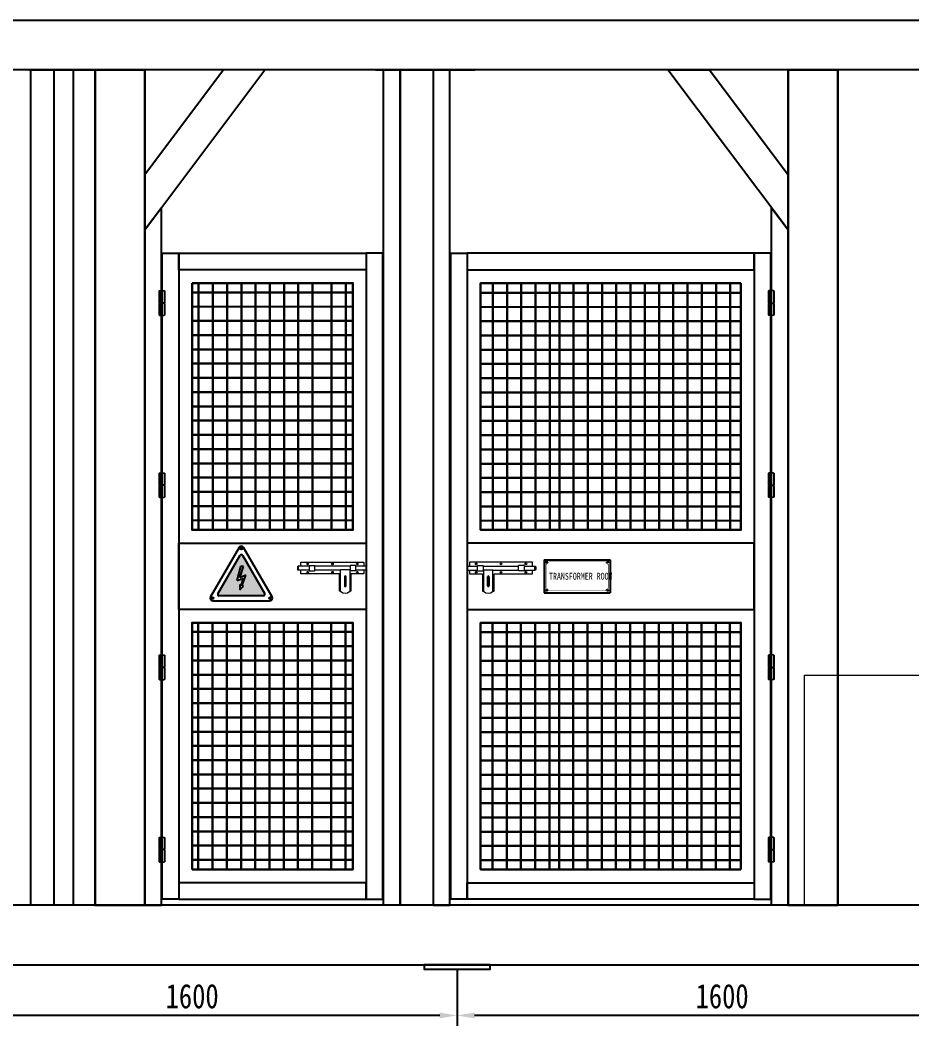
# Model space of a CAD drawing. Header units: millimetres. Extents: x 0 to 87554, y -20854 to 20404.
# Drawn here: x 20200 to 22892, y -7509 to -4473 of the extents above; entities that cross this region are included whole.
import ezdxf

# ---------------------------------------------------------------- set-up
doc = ezdxf.new("R2010")
doc.units = ezdxf.units.MM
doc.linetypes.add('G', pattern=[2, 1.25, -0.25, 0.25, -0.25])
doc.layers.get('0').update_dxf_attribs({"lineweight": 15})
doc.layers.get('Defpoints').update_dxf_attribs({"lineweight": 15})
for name, color, linetype in [('01', 7, 'Continuous'), ('02___PRT_ALL_AXES', 7, 'Continuous'), ('03C', 3, 'Continuous'), ('05', 4, 'G'), ('08', 1, 'Continuous')]:
    doc.layers.add(name, color=color, linetype=linetype)
doc.layers.add('AM_0', color=7, linetype='Continuous', lineweight=30)
doc.layers.add('THICK', color=7, linetype='Continuous', lineweight=0)
doc.styles.add('FSDBHZ', font='TXT.SHX', dxfattribs={"width": 0.707, "bigfont": 'HZFS.SHX'})
doc.styles.add('仿宋', font='', dxfattribs={"width": 0.8})
doc.styles.get('仿宋').set_extended_font_data('仿宋_gb2312')
doc.dimstyles.new('12倍', dxfattribs={"dimscale": 21, "dimtxt": 3.5, "dimasz": 2.5, "dimexe": 1.5, "dimexo": 0, "dimgap": 1, "dimtad": 1, "dimtoh": 1, "dimdsep": 46, "dimtxsty": '仿宋', "dimcen": 2.5, "dimdle": 5, "dimclrd": 4, "dimclre": 4, "dimclrt": 3, "dimadec": 0, "dimazin": 0, "dimtfac": 1, "dimtmove": 0, "dimatfit": 3, "dimfxl": 1, "dimtolj": 1, "dimarcsym": 0})

# ---------------------------------------------------------------- blocks, each defined once
blk = doc.blocks.new('rehrehetreth')
at = {"linetype": 'ByBlock'}
h = blk.add_hatch(color=2, dxfattribs=at)
h.dxf.hatch_style = 1
edge = h.paths.add_edge_path()
edge.add_arc((99473.8, -259676.1), 4, 30, 150)
edge.add_line((99470.4, -259674.1), (99403.3, -259790.3))
edge.add_arc((99406.7, -259792.3), 4, 150, 270)
edge.add_line((99406.7, -259796.3), (99540.9, -259796.3))
edge.add_arc((99540.9, -259792.3), 4, 270, 30)
edge.add_line((99544.4, -259790.3), (99477.3, -259674.1))
h.paths.add_polyline_path([(99480.2, -259707.5), (99471.5, -259707.5), (99460.2, -259749.6), (99479.8, -259743.7), (99472.4, -259766), (99469, -259762.4), (99469.1, -259778), (99480.8, -259767.1), (99475.1, -259767.1), (99487.4, -259733.6), (99469.6, -259741.6)], flags=16)
at = {"layer": '02___PRT_ALL_AXES', "linetype": 'Continuous'}
for p, q in [((99466.9, -259650.1), (99380.7, -259799.3)), ((99403.3, -259790.3), (99470.4, -259674.1)), ((99477.3, -259674.1), (99544.4, -259790.3)), ((99566.9, -259799.3), (99480.7, -259650.1)), ((99471.5, -259707.5), (99460.2, -259749.6)), ((99469.6, -259741.6), (99480.2, -259707.5)), ((99487.4, -259733.6), (99469.6, -259741.6)), ((99480.2, -259707.5), (99471.5, -259707.5)), ((99475.1, -259767.1), (99487.4, -259733.6)), ((99460.2, -259749.6), (99479.8, -259743.7)), ((99472.4, -259766), (99469, -259762.4)), ((99469, -259762.4), (99469.1, -259778)), ((99469.1, -259778), (99480.8, -259767.1)), ((99479.8, -259743.7), (99472.4, -259766)), ((99480.8, -259767.1), (99475.1, -259767.1)), ((99540.9, -259796.3), (99406.7, -259796.3)), ((99387.7, -259811.3), (99560, -259811.3))]:
    blk.add_line(p, q, dxfattribs=at)
for centre in [(99473.8, -259653.2), (99386.3, -259803.3), (99561.3, -259803.3)]:
    blk.add_circle(centre, 3.1, dxfattribs=at)
for centre, radius, start, end in [((99473.8, -259654.1), 8, 30, 150), ((99473.8, -259676.1), 4, 30, 150), ((99406.7, -259792.3), 4, 150, 270), ((99540.9, -259792.3), 4, 270, 30), ((99387.7, -259803.3), 8, 150, 270), ((99560, -259803.3), 8, 270, 30)]:
    blk.add_arc(centre, radius, start, end, dxfattribs=at)
blk = doc.blocks.new('A$C17965E73')
at = {"color": 7, "linetype": 'Continuous'}
for p, q in [((-7, 37.5), (-8, 36.5)), ((-8, 36.5), (8, 36.5)), ((-8, 1), (-8, 36.5)), ((-7, 37.5), (7, 37.5)), ((7, 37.5), (8, 36.5)), ((8, 1), (-8, 1)), ((-8, 1), (-7, 0)), ((-7, 0), (-8, -1)), ((-7, 0), (7, 0)), ((8, 1), (7, 0)), ((7, 0), (8, -1)), ((8, -1), (-8, -1)), ((-8, -36.5), (-8, -1)), ((-8, -36.5), (8, -36.5)), ((-7, -37.5), (-8, -36.5)), ((-7, -37.5), (7, -37.5)), ((7, -37.5), (8, -36.5))]:
    blk.add_line(p, q, dxfattribs=at)
at = {"layer": '02___PRT_ALL_AXES', "color": 7, "linetype": 'Continuous'}
for p, q in [((-8, 36.5), (-8, 1)), ((8, 36.5), (8, 1)), ((-8, -1), (-8, -36.5)), ((8, -1), (8, -36.5))]:
    blk.add_line(p, q, dxfattribs=at)
blk = doc.blocks.new('YU56UI67U56Y54TG')
at = {"layer": '01'}
for p, q in [((14504.3, -10294.9), (14704.3, -10294.9)), ((14504.3, -10294.9), (14504.3, -10394.9)), ((14704.3, -10294.9), (14704.3, -10394.9)), ((14504.3, -10394.9), (14704.3, -10394.9))]:
    blk.add_line(p, q, dxfattribs=at)
at = {"layer": '01', "const_width": 1.5}
for points in [[(14510.3, -10308.4, 0.414214), (14517.8, -10300.9, 0.414214)], [(14690.8, -10300.9, 0.414214), (14698.3, -10308.4, 0.414214)], [(14517.8, -10388.9, 0.414214), (14510.3, -10381.4, 0.414214)], [(14698.3, -10381.4, 0.414214), (14690.8, -10388.9, 0.414214)]]:
    blk.add_lwpolyline(points, format="xyb", dxfattribs=at)
for points in [[(14510.3, -10307.6), (14510.3, -10382.1)], [(14517, -10300.9), (14691.5, -10300.9)], [(14698.3, -10307.6), (14698.3, -10382.1)], [(14517.1, -10388.9), (14691.4, -10388.9)]]:
    blk.add_lwpolyline(points, dxfattribs=at)
at = {"layer": '01'}
for centre in [(14511.8, -10302.4), (14696.8, -10302.4), (14511.8, -10387.4), (14696.8, -10387.4)]:
    blk.add_circle(centre, 1.65, dxfattribs=at)
at = {"layer": '03C', "color": 1}
blk.add_line((14509.5, -10305.2), (14508.6, -10306.3), dxfattribs=at)
at = {"layer": '05'}
for p, q in [((14515.4, -10302.4), (14508.1, -10302.4)), ((14511.8, -10299.4), (14511.8, -10305.4)), ((14700.4, -10302.4), (14693.1, -10302.4)), ((14696.8, -10299.4), (14696.8, -10305.4)), ((14515.4, -10387.4), (14508.1, -10387.4)), ((14511.8, -10384.4), (14511.8, -10390.4)), ((14700.4, -10387.4), (14693.1, -10387.4)), ((14696.8, -10384.4), (14696.8, -10390.4))]:
    blk.add_line(p, q, dxfattribs=at)
at = {"layer": '08', "color": 1, "insert": (14519.3, -10344.9), "char_height": 21, "attachment_point": 4, "style": 'FSDBHZ'}
blk.add_mtext('{\\fSimHei|b0|i0|c134|p49;\\W0.7;TRANSFORMER ROOM}', dxfattribs=at)
blk = doc.blocks.new('*D199')
at = {"color": 4, "linetype": 'Continuous', "lineweight": -2}
for p, q in [((21519.3, -7337.6), (21519.3, -7508.7)), ((23119.3, -7337.6), (23119.3, -7508.7)), ((23066.8, -7477.2), (21571.8, -7477.2))]:
    blk.add_line(p, q, dxfattribs=at)
at = {"color": 4, "lineweight": -3}
for points in [[(21571.8, -7468.5), (21571.8, -7486), (21519.3, -7477.2)], [(23066.8, -7468.5), (23066.8, -7486), (23119.3, -7477.2)]]:
    blk.add_solid(points, dxfattribs=at)
at = {"layer": 'Defpoints', "color": 0, "lineweight": -3}
for p in [(21519.3, -7337.6), (23119.3, -7337.6), (21519.3, -7477.2)]:
    blk.add_point(p, dxfattribs=at)
at = {"color": 3, "lineweight": -3, "insert": (22319.3, -7419.5), "char_height": 73.5, "attachment_point": 5, "style": '仿宋'}
blk.add_mtext('\\A1;1600', dxfattribs=at)
blk = doc.blocks.new('*D200')
at = {"color": 4, "linetype": 'Continuous', "lineweight": -2}
for p, q in [((19919.3, -7337.6), (19919.3, -7508.7)), ((21519.3, -7337.6), (21519.3, -7508.7)), ((21466.8, -7477.2), (19971.8, -7477.2))]:
    blk.add_line(p, q, dxfattribs=at)
at = {"color": 4, "lineweight": -3}
for points in [[(19971.8, -7468.5), (19971.8, -7486), (19919.3, -7477.2)], [(21466.8, -7468.5), (21466.8, -7486), (21519.3, -7477.2)]]:
    blk.add_solid(points, dxfattribs=at)
at = {"layer": 'Defpoints', "color": 0, "lineweight": -3}
for p in [(19919.3, -7337.6), (21519.3, -7337.6), (19919.3, -7477.2)]:
    blk.add_point(p, dxfattribs=at)
at = {"color": 3, "lineweight": -3, "insert": (20719.3, -7419.5), "char_height": 73.5, "attachment_point": 5, "style": '仿宋'}
blk.add_mtext('\\A1;1600', dxfattribs=at)

msp = doc.modelspace()

# ---------------------------------------------------------------- linework, layer by layer
at = {"lineweight": -3}
for p, q in [((20226.335, -4622.638), (20526.335, -4622.638)), ((20576.335, -4622.638), (20576.335, -5022.638)), ((21172.335, -4622.638), (20772.335, -4622.638)), ((21272.337, -4622.638), (21572.337, -4622.638)), ((22218.337, -4622.638), (21818.337, -4622.638)), ((22518.337, -4622.638), (22518.337, -5022.638))]:
    msp.add_line(p, q, dxfattribs=at)
at = {"color": 7, "linetype": 'Continuous'}
for p, q in [((21037.836, -6122.638), (21039.836, -6120.638)), ((21037.836, -6122.638), (21037.836, -6130.638)), ((21037.836, -6130.638), (21039.836, -6132.638)), ((21072.836, -6120.638), (21039.836, -6120.638)), ((21072.836, -6132.638), (21039.836, -6132.638)), ((21047.836, -6109.138), (21237.836, -6109.138)), ((21047.836, -6120.638), (21047.836, -6109.138)), ((21047.836, -6144.138), (21047.836, -6132.638)), ((21072.836, -6118.638), (21089.836, -6118.638)), ((21072.836, -6118.639), (21072.836, -6134.638)), ((21089.836, -6134.638), (21089.836, -6118.639)), ((21196.836, -6120.638), (21089.836, -6120.638)), ((21167.336, -6132.638), (21089.836, -6132.638)), ((21195.336, -6132.507), (21167.336, -6132.507)), ((21167.336, -6196.921), (21167.336, -6132.507)), ((21195.336, -6132.507), (21195.336, -6196.921)), ((21196.836, -6132.638), (21195.336, -6132.638)), ((21213.836, -6118.638), (21196.836, -6118.638)), ((21196.836, -6118.639), (21196.836, -6134.638)), ((21213.836, -6134.638), (21213.836, -6118.639)), ((21244.836, -6120.638), (21213.836, -6120.638)), ((21244.836, -6132.638), (21213.836, -6132.638)), ((21237.836, -6109.138), (21237.836, -6120.638)), ((21237.836, -6132.638), (21237.836, -6144.138)), ((21549.838, -6120.638), (21580.838, -6120.638)), ((21549.838, -6132.638), (21580.838, -6132.638)), ((21746.838, -6109.138), (21556.838, -6109.138)), ((21556.838, -6109.138), (21556.838, -6120.638)), ((21556.838, -6132.638), (21556.838, -6144.138)), ((21580.838, -6118.638), (21597.838, -6118.638)), ((21580.838, -6134.638), (21580.838, -6118.639)), ((21597.838, -6118.639), (21597.838, -6134.638)), ((21597.838, -6120.638), (21704.838, -6120.638)), ((21597.838, -6132.638), (21599.338, -6132.638)), ((21599.338, -6132.507), (21627.338, -6132.507)), ((21599.338, -6132.507), (21599.338, -6196.921)), ((21627.338, -6196.921), (21627.338, -6132.507)), ((21627.338, -6132.638), (21704.838, -6132.638)), ((21721.838, -6118.638), (21704.838, -6118.638)), ((21704.838, -6134.638), (21704.838, -6118.639)), ((21721.838, -6118.639), (21721.838, -6134.638)), ((21721.838, -6120.638), (21754.838, -6120.638)), ((21721.838, -6132.638), (21754.838, -6132.638)), ((21746.838, -6120.638), (21746.838, -6109.138)), ((21746.838, -6144.138), (21746.838, -6132.638)), ((21756.838, -6122.638), (21754.838, -6120.638)), ((21756.838, -6130.638), (21754.838, -6132.638)), ((21756.838, -6122.638), (21756.838, -6130.638)), ((21163.836, -6144.138), (21047.836, -6144.138)), ((21072.836, -6134.638), (21089.836, -6134.638)), ((21163.836, -6196.138), (21163.836, -6144.138)), ((21178.836, -6153.138), (21178.836, -6180.138)), ((21180.336, -6154.138), (21182.336, -6154.138)), ((21180.336, -6154.138), (21180.336, -6179.138)), ((21182.336, -6179.138), (21182.336, -6154.138)), ((21183.836, -6180.138), (21183.836, -6153.138)), ((21213.836, -6134.638), (21196.836, -6134.638)), ((21237.836, -6144.138), (21198.836, -6144.138)), ((21198.836, -6144.138), (21198.836, -6196.138)), ((21556.838, -6144.138), (21595.838, -6144.138)), ((21580.838, -6134.638), (21597.838, -6134.638)), ((21595.838, -6144.138), (21595.838, -6196.138)), ((21610.838, -6180.138), (21610.838, -6153.138)), ((21614.338, -6154.138), (21612.338, -6154.138)), ((21612.338, -6179.138), (21612.338, -6154.138)), ((21614.338, -6154.138), (21614.338, -6179.138)), ((21615.838, -6153.138), (21615.838, -6180.138)), ((21630.838, -6144.138), (21746.838, -6144.138)), ((21630.838, -6196.138), (21630.838, -6144.138)), ((21721.838, -6134.638), (21704.838, -6134.638)), ((21182.336, -6179.138), (21180.336, -6179.138)), ((21612.338, -6179.138), (21614.338, -6179.138)), ((21167.336, -6196.138), (21163.836, -6196.138)), ((21198.836, -6196.138), (21195.336, -6196.138)), ((21595.838, -6196.138), (21599.338, -6196.138)), ((21627.338, -6196.138), (21630.838, -6196.138))]:
    msp.add_line(p, q, dxfattribs=at)
at = {"lineweight": -3}
for points in [[(20938.835, -4622.638), (20813.835, -4622.638), (20576.335, -4939.305), (20576.335, -5105.972), (20938.835, -4622.638)], [(21297.336, -4622.638), (21347.337, -4622.638), (21347.336, -7144.638), (21297.336, -7144.638), (21297.336, -4622.638)], [(21497.338, -4622.638), (21447.337, -4622.638), (21447.338, -7144.638), (21497.338, -7144.638), (21497.338, -4622.638)], [(22155.836, -4622.638), (22280.836, -4622.638), (22518.336, -4939.305), (22518.336, -5105.972), (22155.836, -4622.638)], [(20626.335, -5039.305), (20576.335, -5105.972), (20576.335, -7144.638), (20626.335, -7144.638), (20626.335, -5039.305)], [(22468.337, -5039.305), (22518.337, -5105.972), (22518.337, -7144.638), (22468.337, -7144.638), (22468.337, -5039.305)]]:
    msp.add_lwpolyline(points, dxfattribs=at)
for points in [[(21347.337, -4622.638), (21447.337, -4622.638), (21447.337, -7144.638), (21347.337, -7144.638)], [(20628.835, -5176.638), (20678.835, -5176.638), (20678.835, -7126.638), (20628.835, -7126.638)], [(20678.835, -5176.638), (21244.836, -5176.638), (21244.836, -5226.638), (20678.835, -5226.638)], [(21294.836, -5176.638), (21244.836, -5176.638), (21244.836, -7126.638), (21294.836, -7126.638)], [(21499.838, -5176.638), (21549.838, -5176.638), (21549.838, -7126.638), (21499.838, -7126.638)], [(22415.838, -5176.638), (21549.838, -5176.638), (21549.838, -5226.638), (22415.838, -5226.638)], [(22465.838, -5176.638), (22415.838, -5176.638), (22415.838, -7126.638), (22465.838, -7126.638)], [(20678.835, -6051.638), (21244.836, -6051.638), (21244.836, -6251.638), (20678.835, -6251.638)], [(22415.838, -6051.638), (21549.838, -6051.638), (21549.838, -6251.638), (22415.838, -6251.638)], [(20678.835, -7126.638), (21244.836, -7126.638), (21244.836, -7076.638), (20678.835, -7076.638)], [(22415.838, -7126.638), (21549.838, -7126.638), (21549.838, -7076.638), (22415.838, -7076.638)]]:
    msp.add_lwpolyline(points, close=True, dxfattribs=at)
at = {"color": 5}
msp.add_lwpolyline([(23349.836, -6649.638), (23349.836, -7144.638), (22568.336, -7144.638), (22568.336, -6449.638), (22999.836, -6449.638)], dxfattribs=at)
at = {"color": 6, "lineweight": -3}
msp.add_lwpolyline([(21619.336, -7324.638), (21419.336, -7324.638), (21419.336, -7337.638), (21619.336, -7337.638)], close=True, dxfattribs=at)
at = {"color": 7, "linetype": 'Continuous'}
for centre in [(21067.836, -6114.138), (21142.836, -6114.138), (21217.836, -6114.138), (21576.838, -6114.138), (21651.838, -6114.138), (21726.838, -6114.138), (21067.836, -6139.138), (21142.836, -6139.138), (21217.836, -6139.138), (21576.838, -6139.138), (21651.838, -6139.138), (21726.838, -6139.138)]:
    msp.add_circle(centre, 2.5, dxfattribs=at)
for centre, radius, start, end in [((21181.336, -6153.138), 2.5, 0, 180), ((21613.338, -6153.138), 2.5, 0, 180), ((21181.336, -6180.138), 2.5, 180, 0), ((21613.338, -6180.138), 2.5, 180, 0), ((21181.336, -6182.638), 20, 225.572996, 314.427004), ((21613.338, -6182.638), 20, 225.572996, 314.427004)]:
    msp.add_arc(centre, radius, start, end, dxfattribs=at)
at = {"layer": '02___PRT_ALL_AXES', "color": 7, "linetype": 'Continuous'}
for p, q in [((21039.836, -6132.638), (21039.836, -6120.638)), ((21754.838, -6132.638), (21754.838, -6120.638))]:
    msp.add_line(p, q, dxfattribs=at)
at = {"layer": 'AM_0'}
for points in [[(20576.335, -4622.638), (20426.335, -4622.638), (20426.335, -7144.638), (20576.335, -7144.638)], [(22668.336, -4622.638), (22518.336, -4622.638), (22518.336, -7144.638), (22668.336, -7144.638)], [(20718.835, -5266.638), (21204.836, -5266.638), (21204.836, -6011.638), (20718.835, -6011.638)], [(22375.838, -5266.638), (21589.838, -5266.638), (21589.838, -6011.638), (22375.838, -6011.638)], [(20718.835, -7036.638), (21204.836, -7036.638), (21204.836, -6291.638), (20718.835, -6291.638)], [(22375.838, -7036.638), (21589.838, -7036.638), (21589.838, -6291.638), (22375.838, -6291.638)]]:
    msp.add_lwpolyline(points, close=True, dxfattribs=at)
at = {"layer": 'THICK', "lineweight": -3}
for p, q in [((20231.476, -4622.638), (20231.476, -7144.638)), ((20301.835, -4622.638), (20301.835, -7144.638)), ((20359.835, -4622.638), (20359.835, -7144.638))]:
    msp.add_line(p, q, dxfattribs=at)
at = {"layer": 'THICK', "color": 0}
for p, q in [((20736.836, -5266.638), (20736.836, -6011.638)), ((20739.836, -5266.638), (20739.836, -6011.638)), ((20779.836, -5266.638), (20779.836, -6011.638)), ((20782.836, -5266.638), (20782.836, -6011.638)), ((20822.836, -5266.638), (20822.836, -6011.638)), ((20825.836, -5266.638), (20825.836, -6011.638)), ((20865.836, -5266.638), (20865.836, -6011.638)), ((20868.836, -5266.638), (20868.836, -6011.638)), ((20908.836, -5266.638), (20908.836, -6011.638)), ((20911.836, -5266.638), (20911.836, -6011.638)), ((20951.836, -5266.638), (20951.836, -6011.638)), ((20954.836, -5266.638), (20954.836, -6011.638)), ((20994.836, -5266.638), (20994.836, -6011.638)), ((20997.836, -5266.638), (20997.836, -6011.638)), ((21037.836, -5266.638), (21037.836, -6011.638)), ((21040.836, -5266.638), (21040.836, -6011.638)), ((21080.836, -5266.638), (21080.836, -6011.638)), ((21083.836, -5266.638), (21083.836, -6011.638)), ((21137.836, -5266.638), (21137.836, -6011.638)), ((21140.836, -5266.638), (21140.836, -6011.638)), ((21180.836, -5266.638), (21180.836, -6011.638)), ((21183.836, -5266.638), (21183.836, -6011.638)), ((21624.838, -5266.638), (21624.838, -6011.638)), ((21627.838, -5266.638), (21627.838, -6011.638)), ((21667.838, -5266.638), (21667.838, -6011.638)), ((21670.838, -5266.638), (21670.838, -6011.638)), ((21710.838, -5266.638), (21710.838, -6011.638)), ((21713.838, -5266.638), (21713.838, -6011.638)), ((21753.838, -5266.638), (21753.838, -6011.638)), ((21756.838, -5266.638), (21756.838, -6011.638)), ((21796.838, -5266.638), (21796.838, -6011.638)), ((21799.838, -5266.638), (21799.838, -6011.638)), ((21825.838, -5266.638), (21825.838, -6011.638)), ((21828.838, -5266.638), (21828.838, -6011.638)), ((21868.838, -5266.638), (21868.838, -6011.638)), ((21871.838, -5266.638), (21871.838, -6011.638)), ((21911.838, -5266.638), (21911.838, -6011.638)), ((21914.838, -5266.638), (21914.838, -6011.638)), ((21954.838, -5266.638), (21954.838, -6011.638)), ((21957.838, -5266.638), (21957.838, -6011.638)), ((21997.838, -5266.638), (21997.838, -6011.638)), ((22000.838, -5266.638), (22000.838, -6011.638)), ((22040.838, -5266.638), (22040.838, -6011.638)), ((22043.838, -5266.638), (22043.838, -6011.638)), ((22083.838, -5266.638), (22083.838, -6011.638)), ((22086.838, -5266.638), (22086.838, -6011.638)), ((22126.838, -5266.638), (22126.838, -6011.638)), ((22129.838, -5266.638), (22129.838, -6011.638)), ((22169.838, -5266.638), (22169.838, -6011.638)), ((22172.838, -5266.638), (22172.838, -6011.638)), ((22212.838, -5266.638), (22212.838, -6011.638)), ((22215.838, -5266.638), (22215.838, -6011.638)), ((22255.838, -5266.638), (22255.838, -6011.638)), ((22258.838, -5266.638), (22258.838, -6011.638)), ((22298.838, -5266.638), (22298.838, -6011.638)), ((22301.838, -5266.638), (22301.838, -6011.638)), ((22341.838, -5266.638), (22341.838, -6011.638)), ((22344.838, -5266.638), (22344.838, -6011.638)), ((21204.836, -5293.638), (20718.834, -5293.638)), ((21204.836, -5296.638), (20718.834, -5296.638)), ((21589.838, -5293.638), (22375.838, -5293.638)), ((21589.838, -5296.638), (22375.838, -5296.638)), ((21204.836, -5336.638), (20718.834, -5336.638)), ((21204.836, -5339.638), (20718.834, -5339.638)), ((21589.838, -5336.638), (22375.838, -5336.638)), ((21589.838, -5339.638), (22375.838, -5339.638)), ((21204.836, -5379.638), (20718.834, -5379.638)), ((21204.836, -5382.638), (20718.834, -5382.638)), ((21589.838, -5379.638), (22375.838, -5379.638)), ((21589.838, -5382.638), (22375.838, -5382.638)), ((21204.836, -5422.638), (20718.834, -5422.638)), ((21204.836, -5425.638), (20718.834, -5425.638)), ((21589.838, -5422.638), (22375.838, -5422.638)), ((21589.838, -5425.638), (22375.838, -5425.638)), ((21204.836, -5465.638), (20718.834, -5465.638)), ((21204.836, -5468.638), (20718.834, -5468.638)), ((21589.838, -5465.638), (22375.838, -5465.638)), ((21589.838, -5468.638), (22375.838, -5468.638)), ((21204.836, -5508.638), (20718.834, -5508.638)), ((21204.836, -5511.638), (20718.834, -5511.638)), ((21589.838, -5508.638), (22375.838, -5508.638)), ((21589.838, -5511.638), (22375.838, -5511.638)), ((21204.836, -5551.638), (20718.834, -5551.638)), ((21204.836, -5554.638), (20718.834, -5554.638)), ((21589.838, -5551.638), (22375.838, -5551.638)), ((21589.838, -5554.638), (22375.838, -5554.638)), ((21204.836, -5594.638), (20718.834, -5594.638)), ((21204.836, -5597.638), (20718.834, -5597.638)), ((21589.838, -5594.638), (22375.838, -5594.638)), ((21589.838, -5597.638), (22375.838, -5597.638)), ((21204.836, -5637.638), (20718.834, -5637.638)), ((21204.836, -5640.638), (20718.834, -5640.638)), ((21589.838, -5637.638), (22375.838, -5637.638)), ((21589.838, -5640.638), (22375.838, -5640.638)), ((21204.836, -5680.638), (20718.834, -5680.638)), ((21204.836, -5683.638), (20718.834, -5683.638)), ((21589.838, -5680.638), (22375.838, -5680.638)), ((21589.838, -5683.638), (22375.838, -5683.638)), ((21204.836, -5723.638), (20718.834, -5723.638)), ((21204.836, -5726.638), (20718.834, -5726.638)), ((21589.838, -5723.638), (22375.838, -5723.638)), ((21589.838, -5726.638), (22375.838, -5726.638)), ((21204.836, -5766.638), (20718.834, -5766.638)), ((21589.838, -5766.638), (22375.838, -5766.638)), ((21204.836, -5769.638), (20718.834, -5769.638)), ((21589.838, -5769.638), (22375.838, -5769.638)), ((21204.836, -5809.638), (20718.834, -5809.638)), ((21204.836, -5812.638), (20718.834, -5812.638)), ((21589.838, -5809.638), (22375.838, -5809.638)), ((21589.838, -5812.638), (22375.838, -5812.638)), ((21204.836, -5852.638), (20718.834, -5852.638)), ((21204.836, -5855.638), (20718.834, -5855.638)), ((21589.838, -5852.638), (22375.838, -5852.638)), ((21589.838, -5855.638), (22375.838, -5855.638)), ((21204.836, -5895.638), (20718.834, -5895.638)), ((21204.836, -5898.638), (20718.834, -5898.638)), ((21589.838, -5895.638), (22375.838, -5895.638)), ((21589.838, -5898.638), (22375.838, -5898.638)), ((21204.836, -5938.638), (20718.834, -5938.638)), ((21204.836, -5941.638), (20718.834, -5941.638)), ((21589.838, -5938.638), (22375.838, -5938.638)), ((21589.838, -5941.638), (22375.838, -5941.638)), ((21204.836, -5981.638), (20718.834, -5981.638)), ((21204.836, -5984.638), (20718.834, -5984.638)), ((21589.838, -5981.638), (22375.838, -5981.638)), ((21589.838, -5984.638), (22375.838, -5984.638)), ((20736.836, -7036.638), (20736.836, -6291.638)), ((20739.836, -7036.638), (20739.836, -6291.638)), ((20779.836, -7036.638), (20779.836, -6291.638)), ((20782.836, -7036.638), (20782.836, -6291.638)), ((20822.836, -7036.638), (20822.836, -6291.638)), ((20825.836, -7036.638), (20825.836, -6291.638)), ((20865.836, -7036.638), (20865.836, -6291.638)), ((20868.836, -7036.638), (20868.836, -6291.638)), ((20908.836, -7036.638), (20908.836, -6291.638)), ((20911.836, -7036.638), (20911.836, -6291.638)), ((20951.836, -7036.638), (20951.836, -6291.638)), ((20954.836, -7036.638), (20954.836, -6291.638)), ((20994.836, -7036.638), (20994.836, -6291.638)), ((20997.836, -7036.638), (20997.836, -6291.638)), ((21037.836, -7036.638), (21037.836, -6291.638)), ((21040.836, -7036.638), (21040.836, -6291.638)), ((21080.836, -7036.638), (21080.836, -6291.638)), ((21083.836, -7036.638), (21083.836, -6291.638)), ((21137.836, -7036.638), (21137.836, -6291.638)), ((21140.836, -7036.638), (21140.836, -6291.638)), ((21180.836, -7036.638), (21180.836, -6291.638)), ((21183.836, -7036.638), (21183.836, -6291.638)), ((21624.838, -7036.638), (21624.838, -6291.638)), ((21627.838, -7036.638), (21627.838, -6291.638)), ((21667.838, -7036.638), (21667.838, -6291.638)), ((21670.838, -7036.638), (21670.838, -6291.638)), ((21710.838, -7036.638), (21710.838, -6291.638)), ((21713.838, -7036.638), (21713.838, -6291.638)), ((21753.838, -7036.638), (21753.838, -6291.638)), ((21756.838, -7036.638), (21756.838, -6291.638)), ((21796.838, -7036.638), (21796.838, -6291.638)), ((21799.838, -7036.638), (21799.838, -6291.638)), ((21825.838, -7036.638), (21825.838, -6291.638)), ((21828.838, -7036.638), (21828.838, -6291.638)), ((21868.838, -7036.638), (21868.838, -6291.638)), ((21871.838, -7036.638), (21871.838, -6291.638)), ((21911.838, -7036.638), (21911.838, -6291.638)), ((21914.838, -7036.638), (21914.838, -6291.638)), ((21954.838, -7036.638), (21954.838, -6291.638)), ((21957.838, -7036.638), (21957.838, -6291.638)), ((21997.838, -7036.638), (21997.838, -6291.638)), ((22000.838, -7036.638), (22000.838, -6291.638)), ((22040.838, -7036.638), (22040.838, -6291.638)), ((22043.838, -7036.638), (22043.838, -6291.638)), ((22083.838, -7036.638), (22083.838, -6291.638)), ((22086.838, -7036.638), (22086.838, -6291.638)), ((22126.838, -7036.638), (22126.838, -6291.638)), ((22129.838, -7036.638), (22129.838, -6291.638)), ((22169.838, -7036.638), (22169.838, -6291.638)), ((22172.838, -7036.638), (22172.838, -6291.638)), ((22212.838, -7036.638), (22212.838, -6291.638)), ((22215.838, -7036.638), (22215.838, -6291.638)), ((22255.838, -7036.638), (22255.838, -6291.638)), ((22258.838, -7036.638), (22258.838, -6291.638)), ((22298.838, -7036.638), (22298.838, -6291.638)), ((22301.838, -7036.638), (22301.838, -6291.638)), ((22341.838, -7036.638), (22341.838, -6291.638)), ((22344.838, -7036.638), (22344.838, -6291.638)), ((21204.836, -6318.638), (20718.834, -6318.638)), ((21204.836, -6321.638), (20718.834, -6321.638)), ((21589.838, -6318.638), (22375.838, -6318.638)), ((21589.838, -6321.638), (22375.838, -6321.638)), ((21204.836, -6361.638), (20718.834, -6361.638)), ((21204.836, -6364.638), (20718.834, -6364.638)), ((21589.838, -6361.638), (22375.838, -6361.638)), ((21589.838, -6364.638), (22375.838, -6364.638)), ((21204.836, -6404.638), (20718.834, -6404.638)), ((21589.838, -6404.638), (22375.838, -6404.638)), ((21204.836, -6407.638), (20718.834, -6407.638)), ((21589.838, -6407.638), (22375.838, -6407.638)), ((21204.836, -6447.638), (20718.834, -6447.638)), ((21204.836, -6450.638), (20718.834, -6450.638)), ((21589.838, -6447.638), (22375.838, -6447.638)), ((21589.838, -6450.638), (22375.838, -6450.638)), ((21204.836, -6490.638), (20718.834, -6490.638)), ((21204.836, -6493.638), (20718.834, -6493.638)), ((21589.838, -6490.638), (22375.838, -6490.638)), ((21589.838, -6493.638), (22375.838, -6493.638)), ((21204.836, -6533.638), (20718.834, -6533.638)), ((21204.836, -6536.638), (20718.834, -6536.638)), ((21589.838, -6533.638), (22375.838, -6533.638)), ((21589.838, -6536.638), (22375.838, -6536.638)), ((21204.836, -6576.638), (20718.834, -6576.638)), ((21204.836, -6579.638), (20718.834, -6579.638)), ((21589.838, -6576.638), (22375.838, -6576.638)), ((21589.838, -6579.638), (22375.838, -6579.638)), ((21204.836, -6619.638), (20718.834, -6619.638)), ((21204.836, -6622.638), (20718.834, -6622.638)), ((21589.838, -6619.638), (22375.838, -6619.638)), ((21589.838, -6622.638), (22375.838, -6622.638)), ((21204.836, -6662.638), (20718.834, -6662.638)), ((21204.836, -6665.638), (20718.834, -6665.638)), ((21589.838, -6662.638), (22375.838, -6662.638)), ((21589.838, -6665.638), (22375.838, -6665.638)), ((21204.836, -6705.638), (20718.834, -6705.638)), ((21204.836, -6708.638), (20718.834, -6708.638)), ((21589.838, -6705.638), (22375.838, -6705.638)), ((21589.838, -6708.638), (22375.838, -6708.638)), ((21204.836, -6748.638), (20718.834, -6748.638)), ((21204.836, -6751.638), (20718.834, -6751.638)), ((21589.838, -6748.638), (22375.838, -6748.638)), ((21589.838, -6751.638), (22375.838, -6751.638)), ((21204.836, -6791.638), (20718.834, -6791.638)), ((21204.836, -6794.638), (20718.834, -6794.638)), ((21589.838, -6791.638), (22375.838, -6791.638)), ((21589.838, -6794.638), (22375.838, -6794.638)), ((21204.836, -6834.638), (20718.834, -6834.638)), ((21204.836, -6837.638), (20718.834, -6837.638)), ((21589.838, -6834.638), (22375.838, -6834.638)), ((21589.838, -6837.638), (22375.838, -6837.638)), ((21204.836, -6877.638), (20718.834, -6877.638)), ((21204.836, -6880.638), (20718.834, -6880.638)), ((21589.838, -6877.638), (22375.838, -6877.638)), ((21589.838, -6880.638), (22375.838, -6880.638)), ((21204.836, -6920.638), (20718.834, -6920.638)), ((21589.838, -6920.638), (22375.838, -6920.638)), ((21204.836, -6923.638), (20718.834, -6923.638)), ((21589.838, -6923.638), (22375.838, -6923.638)), ((21204.836, -6963.638), (20718.834, -6963.638)), ((21204.836, -6966.638), (20718.834, -6966.638)), ((21589.838, -6963.638), (22375.838, -6963.638)), ((21589.838, -6966.638), (22375.838, -6966.638)), ((21204.836, -7006.638), (20718.834, -7006.638)), ((21204.836, -7009.638), (20718.834, -7009.638)), ((21589.838, -7006.638), (22375.838, -7006.638)), ((21589.838, -7009.638), (22375.838, -7009.638))]:
    msp.add_line(p, q, dxfattribs=at)
at = {"layer": 'THICK', "lineweight": -3}
for points in [[(18978.336, -4622.638), (18978.336, -4559.638), (18939.336, -4559.638), (18939.336, -4472.638), (24641.336, -4472.638), (24641.336, -4559.638), (24665.336, -4559.638), (24665.336, -4622.638)], [(18978.336, -7144.638), (18978.336, -7219.638), (18939.336, -7219.638), (18939.336, -7324.638), (24641.336, -7324.638), (24641.336, -7219.638), (24665.336, -7219.638), (24665.336, -7144.638)]]:
    msp.add_lwpolyline(points, close=True, dxfattribs=at)

# ---------------------------------------------------------------- block references
at = {"lineweight": 13}
for p in [(20627.585, -5326.638), (20627.585, -5876.638), (20627.585, -6426.638), (20627.585, -6976.638)]:
    msp.add_blockref('A$C17965E73', p, dxfattribs=at)
at = {"lineweight": 13, "xscale": -1}
for p in [(22467.088, -5326.638), (22467.088, -5876.638), (22467.088, -6426.638), (22467.088, -6976.638)]:
    msp.add_blockref('A$C17965E73', p, dxfattribs=at)
at = {"color": 2, "linetype": 'ByBlock'}
msp.add_blockref('rehrehetreth', (-78606.163, 253585.823), dxfattribs=at)
at = {"lineweight": -3}
msp.add_blockref('YU56UI67U56Y54TG', (7277.289, 4193.237), dxfattribs=at)

# ---------------------------------------------------------------- dimensions: what is measured, and where the dimension line sits
for base, p1, p2, picture, middle in [((19919.336, -7477.229), (21519.336, -7337.638), (19919.336, -7337.638), '*D200', (20719.336, -7419.479)), ((21519.336, -7477.229), (23119.336, -7337.638), (21519.336, -7337.638), '*D199', (22319.336, -7419.479))]:
    dim = msp.add_linear_dim(base=base, p1=p1, p2=p2, angle=180, dimstyle='12倍', dxfattribs=at)
    dim.commit()
    dim.dimension.update_dxf_attribs({"geometry": picture, "text_midpoint": middle})

doc.saveas('drawing.dxf')
